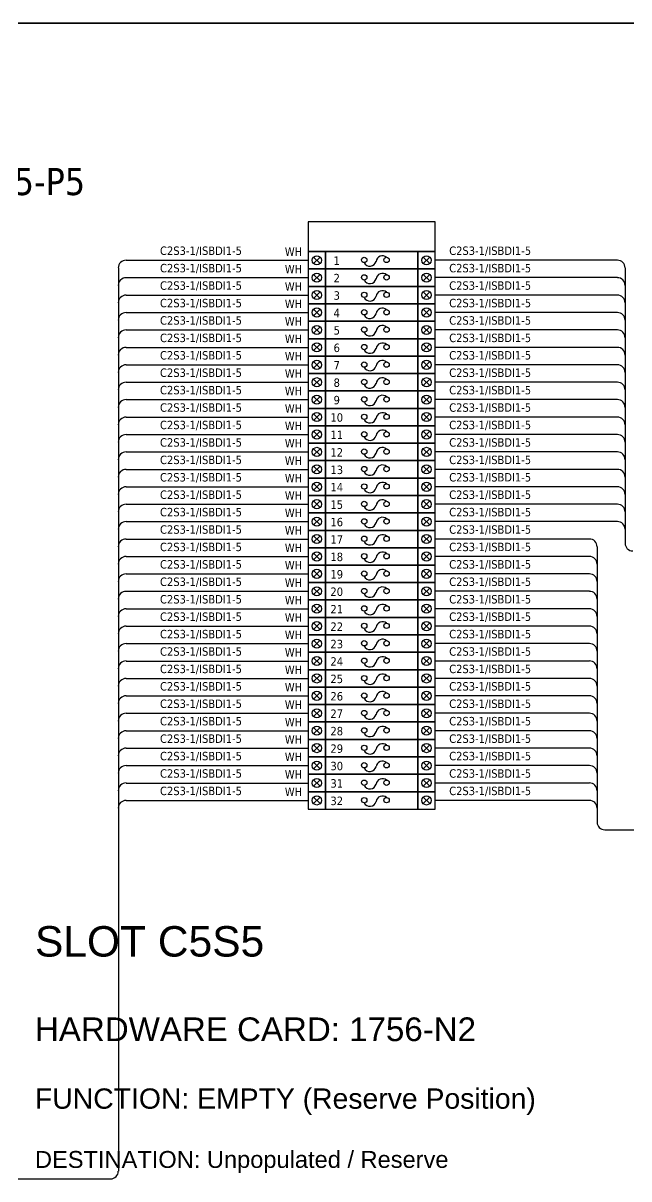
# Model space of a CAD drawing. Header units: millimetres. Extents: x 0 to 54213, y 0 to 2820.
# Drawn here: x 22252 to 22969, y 1337 to 2704 of the extents above; entities that cross this region are included whole.
import ezdxf
from ezdxf.enums import TextEntityAlignment as Align

# ---------------------------------------------------------------- set-up
doc = ezdxf.new("R2010")
doc.units = ezdxf.units.MM
doc.layers.add('HELPPOINT', color=7, linetype='Continuous')
doc.layers.add('IE-WIRE', color=7, linetype='Continuous', lineweight=25)
doc.layers.add('power', color=7, linetype='Continuous', lineweight=25)
doc.styles.get("Standard").update_dxf_attribs({"font": 'arial.ttf'})
doc.styles.add('Tahoma', font='')
doc.styles.get('Tahoma').set_extended_font_data('Tahoma')

msp = doc.modelspace()

# ---------------------------------------------------------------- linework, layer by layer
at = {"color": 1, "ltscale": 25.4}
for p, q in [((22603.7, 2427.5), (22596.1, 2419.9)), ((22596.1, 2427.5), (22603.7, 2419.9)), ((22725.8, 2427.5), (22733.5, 2419.9)), ((22733.5, 2427.5), (22725.8, 2419.9)), ((22603.7, 2406.9), (22596.1, 2399.2)), ((22596.1, 2406.9), (22603.7, 2399.2)), ((22725.8, 2406.9), (22733.5, 2399.2)), ((22733.5, 2406.9), (22725.8, 2399.2)), ((22603.7, 2386.3), (22596.1, 2378.6)), ((22596.1, 2386.3), (22603.7, 2378.6)), ((22725.8, 2386.3), (22733.5, 2378.6)), ((22733.5, 2386.3), (22725.8, 2378.6)), ((22603.7, 2365.7), (22596.1, 2358)), ((22596.1, 2365.7), (22603.7, 2358)), ((22725.8, 2365.7), (22733.5, 2358)), ((22733.5, 2365.7), (22725.8, 2358)), ((22603.7, 2345.1), (22596.1, 2337.4)), ((22596.1, 2345.1), (22603.7, 2337.4)), ((22725.8, 2345.1), (22733.5, 2337.4)), ((22733.5, 2345.1), (22725.8, 2337.4)), ((22603.7, 2324.5), (22596.1, 2316.8)), ((22596.1, 2324.5), (22603.7, 2316.8)), ((22725.8, 2324.5), (22733.5, 2316.8)), ((22733.5, 2324.5), (22725.8, 2316.8)), ((22603.7, 2303.9), (22596.1, 2296.2)), ((22596.1, 2303.9), (22603.7, 2296.2)), ((22725.8, 2303.9), (22733.5, 2296.2)), ((22733.5, 2303.9), (22725.8, 2296.2)), ((22603.7, 2283.2), (22596.1, 2275.6)), ((22596.1, 2283.2), (22603.7, 2275.6)), ((22725.8, 2283.2), (22733.5, 2275.6)), ((22733.5, 2283.2), (22725.8, 2275.6)), ((22603.7, 2262.6), (22596.1, 2255)), ((22596.1, 2262.6), (22603.7, 2255)), ((22725.8, 2262.6), (22733.5, 2255)), ((22733.5, 2262.6), (22725.8, 2255)), ((22603.7, 2242), (22596.1, 2234.3)), ((22596.1, 2242), (22603.7, 2234.3)), ((22725.8, 2242), (22733.5, 2234.3)), ((22733.5, 2242), (22725.8, 2234.3)), ((22603.7, 2221.4), (22596.1, 2213.7)), ((22596.1, 2221.4), (22603.7, 2213.7)), ((22725.8, 2221.4), (22733.5, 2213.7)), ((22733.5, 2221.4), (22725.8, 2213.7)), ((22603.7, 2200.8), (22596.1, 2193.1)), ((22596.1, 2200.8), (22603.7, 2193.1)), ((22725.8, 2200.8), (22733.5, 2193.1)), ((22733.5, 2200.8), (22725.8, 2193.1)), ((22603.7, 2180.2), (22596.1, 2172.5)), ((22596.1, 2180.2), (22603.7, 2172.5)), ((22725.8, 2180.2), (22733.5, 2172.5)), ((22733.5, 2180.2), (22725.8, 2172.5)), ((22603.7, 2159.6), (22596.1, 2151.9)), ((22596.1, 2159.6), (22603.7, 2151.9)), ((22725.8, 2159.6), (22733.5, 2151.9)), ((22733.5, 2159.6), (22725.8, 2151.9)), ((22603.7, 2139), (22596.1, 2131.3)), ((22596.1, 2139), (22603.7, 2131.3)), ((22725.8, 2139), (22733.5, 2131.3)), ((22733.5, 2139), (22725.8, 2131.3)), ((22603.7, 2118.3), (22596.1, 2110.7)), ((22596.1, 2118.3), (22603.7, 2110.7)), ((22725.8, 2118.3), (22733.5, 2110.7)), ((22733.5, 2118.3), (22725.8, 2110.7)), ((22603.7, 2097.7), (22596.1, 2090.1)), ((22596.1, 2097.7), (22603.7, 2090.1)), ((22725.8, 2097.7), (22733.5, 2090.1)), ((22733.5, 2097.7), (22725.8, 2090.1)), ((22603.7, 2077.1), (22596.1, 2069.5)), ((22596.1, 2077.1), (22603.7, 2069.5)), ((22725.8, 2077.1), (22733.5, 2069.5)), ((22733.5, 2077.1), (22725.8, 2069.5)), ((22603.7, 2056.5), (22596.1, 2048.8)), ((22596.1, 2056.5), (22603.7, 2048.8)), ((22725.8, 2056.5), (22733.5, 2048.8)), ((22733.5, 2056.5), (22725.8, 2048.8)), ((22603.7, 2035.9), (22596.1, 2028.2)), ((22596.1, 2035.9), (22603.7, 2028.2)), ((22725.8, 2035.9), (22733.5, 2028.2)), ((22733.5, 2035.9), (22725.8, 2028.2)), ((22603.7, 2015.3), (22596.1, 2007.6)), ((22596.1, 2015.3), (22603.7, 2007.6)), ((22725.8, 2015.3), (22733.5, 2007.6)), ((22733.5, 2015.3), (22725.8, 2007.6)), ((22603.7, 1994.7), (22596.1, 1987)), ((22596.1, 1994.7), (22603.7, 1987)), ((22725.8, 1994.7), (22733.5, 1987)), ((22733.5, 1994.7), (22725.8, 1987)), ((22603.7, 1974.1), (22596.1, 1966.4)), ((22596.1, 1974.1), (22603.7, 1966.4)), ((22725.8, 1974.1), (22733.5, 1966.4)), ((22733.5, 1974.1), (22725.8, 1966.4)), ((22603.7, 1953.5), (22596.1, 1945.8)), ((22596.1, 1953.5), (22603.7, 1945.8)), ((22725.8, 1953.5), (22733.5, 1945.8)), ((22733.5, 1953.5), (22725.8, 1945.8)), ((22603.7, 1932.8), (22596.1, 1925.2)), ((22596.1, 1932.8), (22603.7, 1925.2)), ((22725.8, 1932.8), (22733.5, 1925.2)), ((22733.5, 1932.8), (22725.8, 1925.2)), ((22603.7, 1912.2), (22596.1, 1904.6)), ((22596.1, 1912.2), (22603.7, 1904.6)), ((22725.8, 1912.2), (22733.5, 1904.6)), ((22733.5, 1912.2), (22725.8, 1904.6)), ((22603.7, 1891.6), (22596.1, 1883.9)), ((22596.1, 1891.6), (22603.7, 1883.9)), ((22725.8, 1891.6), (22733.5, 1883.9)), ((22733.5, 1891.6), (22725.8, 1883.9)), ((22603.7, 1871), (22596.1, 1863.3)), ((22596.1, 1871), (22603.7, 1863.3)), ((22725.8, 1871), (22733.5, 1863.3)), ((22733.5, 1871), (22725.8, 1863.3)), ((22603.7, 1850.4), (22596.1, 1842.7)), ((22596.1, 1850.4), (22603.7, 1842.7)), ((22725.8, 1850.4), (22733.5, 1842.7)), ((22733.5, 1850.4), (22725.8, 1842.7)), ((22603.7, 1829.8), (22596.1, 1822.1)), ((22596.1, 1829.8), (22603.7, 1822.1)), ((22725.8, 1829.8), (22733.5, 1822.1)), ((22733.5, 1829.8), (22725.8, 1822.1)), ((22603.7, 1809.2), (22596.1, 1801.5)), ((22596.1, 1809.2), (22603.7, 1801.5)), ((22725.8, 1809.2), (22733.5, 1801.5)), ((22733.5, 1809.2), (22725.8, 1801.5)), ((22603.7, 1788.6), (22596.1, 1780.9)), ((22596.1, 1788.6), (22603.7, 1780.9)), ((22725.8, 1788.6), (22733.5, 1780.9)), ((22733.5, 1788.6), (22725.8, 1780.9))]:
    msp.add_line(p, q, dxfattribs=at)
at = {"color": 4, "ltscale": 25.4}
msp.add_lwpolyline([(22589.6, 2434), (22739.9, 2434), (22739.9, 2469.2), (22589.6, 2469.2)], close=True, dxfattribs=at)
at = {"color": 1, "ltscale": 25.4}
for points in [[(22589.6, 2413.4), (22610.2, 2413.4), (22610.2, 2434), (22589.6, 2434)], [(22610.2, 2413.4), (22719.3, 2413.4), (22719.3, 2434), (22610.2, 2434)], [(22719.3, 2413.4), (22739.9, 2413.4), (22739.9, 2434), (22719.3, 2434)], [(22589.6, 2392.8), (22610.2, 2392.8), (22610.2, 2413.4), (22589.6, 2413.4)], [(22610.2, 2392.8), (22719.3, 2392.8), (22719.3, 2413.4), (22610.2, 2413.4)], [(22719.3, 2392.8), (22739.9, 2392.8), (22739.9, 2413.4), (22719.3, 2413.4)], [(22589.6, 2372.2), (22610.2, 2372.2), (22610.2, 2392.8), (22589.6, 2392.8)], [(22610.2, 2372.2), (22719.3, 2372.2), (22719.3, 2392.8), (22610.2, 2392.8)], [(22719.3, 2372.2), (22739.9, 2372.2), (22739.9, 2392.8), (22719.3, 2392.8)], [(22589.6, 2351.5), (22610.2, 2351.5), (22610.2, 2372.2), (22589.6, 2372.2)], [(22610.2, 2351.5), (22719.3, 2351.5), (22719.3, 2372.2), (22610.2, 2372.2)], [(22719.3, 2351.5), (22739.9, 2351.5), (22739.9, 2372.2), (22719.3, 2372.2)], [(22589.6, 2330.9), (22610.2, 2330.9), (22610.2, 2351.5), (22589.6, 2351.5)], [(22610.2, 2330.9), (22719.3, 2330.9), (22719.3, 2351.5), (22610.2, 2351.5)], [(22719.3, 2330.9), (22739.9, 2330.9), (22739.9, 2351.5), (22719.3, 2351.5)], [(22589.6, 2310.3), (22610.2, 2310.3), (22610.2, 2330.9), (22589.6, 2330.9)], [(22610.2, 2310.3), (22719.3, 2310.3), (22719.3, 2330.9), (22610.2, 2330.9)], [(22719.3, 2310.3), (22739.9, 2310.3), (22739.9, 2330.9), (22719.3, 2330.9)], [(22589.6, 2289.7), (22610.2, 2289.7), (22610.2, 2310.3), (22589.6, 2310.3)], [(22610.2, 2289.7), (22719.3, 2289.7), (22719.3, 2310.3), (22610.2, 2310.3)], [(22719.3, 2289.7), (22739.9, 2289.7), (22739.9, 2310.3), (22719.3, 2310.3)], [(22589.6, 2269.1), (22610.2, 2269.1), (22610.2, 2289.7), (22589.6, 2289.7)], [(22610.2, 2269.1), (22719.3, 2269.1), (22719.3, 2289.7), (22610.2, 2289.7)], [(22719.3, 2269.1), (22739.9, 2269.1), (22739.9, 2289.7), (22719.3, 2289.7)], [(22589.6, 2248.5), (22610.2, 2248.5), (22610.2, 2269.1), (22589.6, 2269.1)], [(22610.2, 2248.5), (22719.3, 2248.5), (22719.3, 2269.1), (22610.2, 2269.1)], [(22719.3, 2248.5), (22739.9, 2248.5), (22739.9, 2269.1), (22719.3, 2269.1)], [(22589.6, 2227.9), (22610.2, 2227.9), (22610.2, 2248.5), (22589.6, 2248.5)], [(22610.2, 2227.9), (22719.3, 2227.9), (22719.3, 2248.5), (22610.2, 2248.5)], [(22719.3, 2227.9), (22739.9, 2227.9), (22739.9, 2248.5), (22719.3, 2248.5)], [(22589.6, 2207.3), (22610.2, 2207.3), (22610.2, 2227.9), (22589.6, 2227.9)], [(22610.2, 2207.3), (22719.3, 2207.3), (22719.3, 2227.9), (22610.2, 2227.9)], [(22719.3, 2207.3), (22739.9, 2207.3), (22739.9, 2227.9), (22719.3, 2227.9)], [(22589.6, 2186.7), (22610.2, 2186.7), (22610.2, 2207.3), (22589.6, 2207.3)], [(22610.2, 2186.7), (22719.3, 2186.7), (22719.3, 2207.3), (22610.2, 2207.3)], [(22719.3, 2186.7), (22739.9, 2186.7), (22739.9, 2207.3), (22719.3, 2207.3)], [(22589.6, 2166), (22610.2, 2166), (22610.2, 2186.7), (22589.6, 2186.7)], [(22610.2, 2166), (22719.3, 2166), (22719.3, 2186.7), (22610.2, 2186.7)], [(22719.3, 2166), (22739.9, 2166), (22739.9, 2186.7), (22719.3, 2186.7)], [(22589.6, 2145.4), (22610.2, 2145.4), (22610.2, 2166), (22589.6, 2166)], [(22610.2, 2145.4), (22719.3, 2145.4), (22719.3, 2166), (22610.2, 2166)], [(22719.3, 2145.4), (22739.9, 2145.4), (22739.9, 2166), (22719.3, 2166)], [(22589.6, 2124.8), (22610.2, 2124.8), (22610.2, 2145.4), (22589.6, 2145.4)], [(22610.2, 2124.8), (22719.3, 2124.8), (22719.3, 2145.4), (22610.2, 2145.4)], [(22719.3, 2124.8), (22739.9, 2124.8), (22739.9, 2145.4), (22719.3, 2145.4)], [(22589.6, 2104.2), (22610.2, 2104.2), (22610.2, 2124.8), (22589.6, 2124.8)], [(22610.2, 2104.2), (22719.3, 2104.2), (22719.3, 2124.8), (22610.2, 2124.8)], [(22719.3, 2104.2), (22739.9, 2104.2), (22739.9, 2124.8), (22719.3, 2124.8)], [(22589.6, 2083.6), (22610.2, 2083.6), (22610.2, 2104.2), (22589.6, 2104.2)], [(22610.2, 2083.6), (22719.3, 2083.6), (22719.3, 2104.2), (22610.2, 2104.2)], [(22719.3, 2083.6), (22739.9, 2083.6), (22739.9, 2104.2), (22719.3, 2104.2)], [(22589.6, 2063), (22610.2, 2063), (22610.2, 2083.6), (22589.6, 2083.6)], [(22610.2, 2063), (22719.3, 2063), (22719.3, 2083.6), (22610.2, 2083.6)], [(22719.3, 2063), (22739.9, 2063), (22739.9, 2083.6), (22719.3, 2083.6)], [(22589.6, 2042.4), (22610.2, 2042.4), (22610.2, 2063), (22589.6, 2063)], [(22610.2, 2042.4), (22719.3, 2042.4), (22719.3, 2063), (22610.2, 2063)], [(22719.3, 2042.4), (22739.9, 2042.4), (22739.9, 2063), (22719.3, 2063)], [(22589.6, 2021.8), (22610.2, 2021.8), (22610.2, 2042.4), (22589.6, 2042.4)], [(22610.2, 2021.8), (22719.3, 2021.8), (22719.3, 2042.4), (22610.2, 2042.4)], [(22719.3, 2021.8), (22739.9, 2021.8), (22739.9, 2042.4), (22719.3, 2042.4)], [(22589.6, 2001.1), (22610.2, 2001.1), (22610.2, 2021.8), (22589.6, 2021.8)], [(22610.2, 2001.1), (22719.3, 2001.1), (22719.3, 2021.8), (22610.2, 2021.8)], [(22719.3, 2001.1), (22739.9, 2001.1), (22739.9, 2021.8), (22719.3, 2021.8)], [(22589.6, 1980.5), (22610.2, 1980.5), (22610.2, 2001.1), (22589.6, 2001.1)], [(22610.2, 1980.5), (22719.3, 1980.5), (22719.3, 2001.1), (22610.2, 2001.1)], [(22719.3, 1980.5), (22739.9, 1980.5), (22739.9, 2001.1), (22719.3, 2001.1)], [(22589.6, 1959.9), (22610.2, 1959.9), (22610.2, 1980.5), (22589.6, 1980.5)], [(22610.2, 1959.9), (22719.3, 1959.9), (22719.3, 1980.5), (22610.2, 1980.5)], [(22719.3, 1959.9), (22739.9, 1959.9), (22739.9, 1980.5), (22719.3, 1980.5)], [(22589.6, 1939.3), (22610.2, 1939.3), (22610.2, 1959.9), (22589.6, 1959.9)], [(22610.2, 1939.3), (22719.3, 1939.3), (22719.3, 1959.9), (22610.2, 1959.9)], [(22719.3, 1939.3), (22739.9, 1939.3), (22739.9, 1959.9), (22719.3, 1959.9)], [(22589.6, 1918.7), (22610.2, 1918.7), (22610.2, 1939.3), (22589.6, 1939.3)], [(22610.2, 1918.7), (22719.3, 1918.7), (22719.3, 1939.3), (22610.2, 1939.3)], [(22719.3, 1918.7), (22739.9, 1918.7), (22739.9, 1939.3), (22719.3, 1939.3)], [(22589.6, 1898.1), (22610.2, 1898.1), (22610.2, 1918.7), (22589.6, 1918.7)], [(22610.2, 1898.1), (22719.3, 1898.1), (22719.3, 1918.7), (22610.2, 1918.7)], [(22719.3, 1898.1), (22739.9, 1898.1), (22739.9, 1918.7), (22719.3, 1918.7)], [(22589.6, 1877.5), (22610.2, 1877.5), (22610.2, 1898.1), (22589.6, 1898.1)], [(22610.2, 1877.5), (22719.3, 1877.5), (22719.3, 1898.1), (22610.2, 1898.1)], [(22719.3, 1877.5), (22739.9, 1877.5), (22739.9, 1898.1), (22719.3, 1898.1)], [(22589.6, 1856.9), (22610.2, 1856.9), (22610.2, 1877.5), (22589.6, 1877.5)], [(22610.2, 1856.9), (22719.3, 1856.9), (22719.3, 1877.5), (22610.2, 1877.5)], [(22719.3, 1856.9), (22739.9, 1856.9), (22739.9, 1877.5), (22719.3, 1877.5)], [(22589.6, 1836.3), (22610.2, 1836.3), (22610.2, 1856.9), (22589.6, 1856.9)], [(22610.2, 1836.3), (22719.3, 1836.3), (22719.3, 1856.9), (22610.2, 1856.9)], [(22719.3, 1836.3), (22739.9, 1836.3), (22739.9, 1856.9), (22719.3, 1856.9)], [(22589.6, 1815.6), (22610.2, 1815.6), (22610.2, 1836.3), (22589.6, 1836.3)], [(22610.2, 1815.6), (22719.3, 1815.6), (22719.3, 1836.3), (22610.2, 1836.3)], [(22719.3, 1815.6), (22739.9, 1815.6), (22739.9, 1836.3), (22719.3, 1836.3)], [(22589.6, 1795), (22610.2, 1795), (22610.2, 1815.6), (22589.6, 1815.6)], [(22610.2, 1795), (22719.3, 1795), (22719.3, 1815.6), (22610.2, 1815.6)], [(22719.3, 1795), (22739.9, 1795), (22739.9, 1815.6), (22719.3, 1815.6)], [(22589.6, 1774.4), (22610.2, 1774.4), (22610.2, 1795), (22589.6, 1795)], [(22610.2, 1774.4), (22719.3, 1774.4), (22719.3, 1795), (22610.2, 1795)], [(22719.3, 1774.4), (22739.9, 1774.4), (22739.9, 1795), (22719.3, 1795)]]:
    msp.add_lwpolyline(points, close=True, dxfattribs=at)
for centre in [(22599.9, 2423.7), (22729.6, 2423.7), (22599.9, 2403.1), (22729.6, 2403.1), (22599.9, 2382.5), (22729.6, 2382.5), (22599.9, 2361.9), (22729.6, 2361.9), (22599.9, 2341.2), (22729.6, 2341.2), (22599.9, 2320.6), (22729.6, 2320.6), (22599.9, 2300), (22729.6, 2300), (22599.9, 2279.4), (22729.6, 2279.4), (22599.9, 2258.8), (22729.6, 2258.8), (22599.9, 2238.2), (22729.6, 2238.2), (22599.9, 2217.6), (22729.6, 2217.6), (22599.9, 2197), (22729.6, 2197), (22599.9, 2176.3), (22729.6, 2176.3), (22599.9, 2155.7), (22729.6, 2155.7), (22599.9, 2135.1), (22729.6, 2135.1), (22599.9, 2114.5), (22729.6, 2114.5), (22599.9, 2093.9), (22729.6, 2093.9), (22599.9, 2073.3), (22729.6, 2073.3), (22599.9, 2052.7), (22729.6, 2052.7), (22599.9, 2032.1), (22729.6, 2032.1), (22599.9, 2011.5), (22729.6, 2011.5), (22599.9, 1990.8), (22729.6, 1990.8), (22599.9, 1970.2), (22729.6, 1970.2), (22599.9, 1949.6), (22729.6, 1949.6), (22599.9, 1929), (22729.6, 1929), (22599.9, 1908.4), (22729.6, 1908.4), (22599.9, 1887.8), (22729.6, 1887.8), (22599.9, 1867.2), (22729.6, 1867.2), (22599.9, 1846.6), (22729.6, 1846.6), (22599.9, 1825.9), (22729.6, 1825.9), (22599.9, 1805.3), (22729.6, 1805.3), (22599.9, 1784.7), (22729.6, 1784.7)]:
    msp.add_circle(centre, 5.42, dxfattribs=at)
at = {"layer": 'HELPPOINT', "color": 4, "lineweight": 35}
msp.add_line((20966.5, 2704.2), (24859.8, 2704.2), dxfattribs=at)
msp.add_line((20966.5, 2704.2), (24859.8, 2704.2), dxfattribs=at)
at = {"layer": 'IE-WIRE', "color": 4, "ltscale": 25.4}
for p, q in [((22374.2, 2423.7), (22589.6, 2423.7)), ((22955.3, 2423.7), (22739.9, 2423.7)), ((22365.1, 2414.6), (22365.1, 1346.2)), ((22964.4, 2414.6), (22964.4, 2088.8)), ((22374.2, 2403.1), (22589.6, 2403.1)), ((22955.3, 2403.1), (22739.9, 2403.1)), ((22374.2, 2382.5), (22589.6, 2382.5)), ((22955.3, 2382.5), (22739.9, 2382.5)), ((22374.2, 2361.9), (22589.6, 2361.9)), ((22955.3, 2361.9), (22739.9, 2361.9)), ((22374.2, 2341.2), (22589.6, 2341.2)), ((22955.3, 2341.2), (22739.9, 2341.2)), ((22374.2, 2320.6), (22589.6, 2320.6)), ((22955.3, 2320.6), (22739.9, 2320.6)), ((22374.2, 2300), (22589.6, 2300)), ((22955.3, 2300), (22739.9, 2300)), ((22374.2, 2279.4), (22589.6, 2279.4)), ((22955.3, 2279.4), (22739.9, 2279.4)), ((22374.2, 2258.8), (22589.6, 2258.8)), ((22955.3, 2258.8), (22739.9, 2258.8)), ((22374.2, 2238.2), (22589.6, 2238.2)), ((22955.3, 2238.2), (22739.9, 2238.2)), ((22374.2, 2217.6), (22589.6, 2217.6)), ((22955.3, 2217.6), (22739.9, 2217.6)), ((22374.2, 2197), (22589.6, 2197)), ((22955.3, 2197), (22739.9, 2197)), ((22374.2, 2176.3), (22589.6, 2176.3)), ((22955.3, 2176.3), (22739.9, 2176.3)), ((22374.2, 2155.7), (22589.6, 2155.7)), ((22955.3, 2155.7), (22739.9, 2155.7)), ((22374.2, 2135.1), (22589.6, 2135.1)), ((22955.3, 2135.1), (22739.9, 2135.1)), ((22374.2, 2114.5), (22589.6, 2114.5)), ((22955.3, 2114.5), (22739.9, 2114.5)), ((22374.2, 2093.9), (22589.6, 2093.9)), ((22922.2, 2093.9), (22739.9, 2093.9)), ((22931.3, 2084.8), (22931.3, 1759)), ((22374.2, 2073.3), (22589.6, 2073.3)), ((22922.2, 2073.3), (22739.9, 2073.3)), ((22374.2, 2052.7), (22589.6, 2052.7)), ((22922.2, 2052.7), (22739.9, 2052.7)), ((22374.2, 2032.1), (22589.6, 2032.1)), ((22922.2, 2032.1), (22739.9, 2032.1)), ((22374.2, 2011.5), (22589.6, 2011.5)), ((22922.2, 2011.5), (22739.9, 2011.5)), ((22374.2, 1990.8), (22589.6, 1990.8)), ((22922.2, 1990.8), (22739.9, 1990.8)), ((22374.2, 1970.2), (22589.6, 1970.2)), ((22922.2, 1970.2), (22739.9, 1970.2)), ((22374.2, 1949.6), (22589.6, 1949.6)), ((22922.2, 1949.6), (22739.9, 1949.6)), ((22374.2, 1929), (22589.6, 1929)), ((22922.2, 1929), (22739.9, 1929)), ((22374.2, 1908.4), (22589.6, 1908.4)), ((22922.2, 1908.4), (22739.9, 1908.4)), ((22374.2, 1887.8), (22589.6, 1887.8)), ((22922.2, 1887.8), (22739.9, 1887.8)), ((22374.2, 1867.2), (22589.6, 1867.2)), ((22922.2, 1867.2), (22739.9, 1867.2)), ((22374.2, 1846.6), (22589.6, 1846.6)), ((22922.2, 1846.6), (22739.9, 1846.6)), ((22374.2, 1825.9), (22589.6, 1825.9)), ((22922.2, 1825.9), (22739.9, 1825.9)), ((22374.2, 1805.3), (22589.6, 1805.3)), ((22922.2, 1805.3), (22739.9, 1805.3)), ((22374.2, 1784.7), (22589.6, 1784.7)), ((22922.2, 1784.7), (22739.9, 1784.7))]:
    msp.add_line(p, q, dxfattribs=at)
at = {"layer": 'IE-WIRE', "color": 4}
for p, q in [((22940.3, 1750.1), (23206.1, 1750.1)), ((21314.6, 1337), (22355.9, 1337))]:
    msp.add_line(p, q, dxfattribs=at)
at = {"layer": 'IE-WIRE', "color": 4, "ltscale": 25.4}
for centre, start, end in [((22374.2, 2414.6), 90, 180), ((22955.3, 2414.6), 0, 90), ((22374.2, 2393.9), 90, 180), ((22955.3, 2393.9), 0, 90), ((22374.2, 2373.3), 90, 180), ((22955.3, 2373.3), 0, 90), ((22374.2, 2352.7), 90, 180), ((22955.3, 2352.7), 0, 90), ((22374.2, 2332.1), 90, 180), ((22955.3, 2332.1), 0, 90), ((22374.2, 2311.5), 90, 180), ((22955.3, 2311.5), 0, 90), ((22374.2, 2290.9), 90, 180), ((22955.3, 2290.9), 0, 90), ((22374.2, 2270.3), 90, 180), ((22955.3, 2270.3), 0, 90), ((22374.2, 2249.7), 90, 180), ((22955.3, 2249.7), 0, 90), ((22374.2, 2229), 90, 180), ((22955.3, 2229), 0, 90), ((22374.2, 2208.4), 90, 180), ((22955.3, 2208.4), 0, 90), ((22374.2, 2187.8), 90, 180), ((22955.3, 2187.8), 0, 90), ((22374.2, 2167.2), 90, 180), ((22955.3, 2167.2), 0, 90), ((22374.2, 2146.6), 90, 180), ((22955.3, 2146.6), 0, 90), ((22374.2, 2126), 90, 180), ((22955.3, 2126), 0, 90), ((22374.2, 2105.4), 90, 180), ((22955.3, 2105.4), 0, 90), ((22374.2, 2084.8), 90, 180), ((22922.2, 2084.8), 0, 90), ((22374.2, 2064.2), 90, 180), ((22922.2, 2064.2), 0, 90), ((22374.2, 2043.5), 90, 180), ((22922.2, 2043.5), 0, 90), ((22374.2, 2022.9), 90, 180), ((22922.2, 2022.9), 0, 90), ((22374.2, 2002.3), 90, 180), ((22922.2, 2002.3), 0, 90), ((22374.2, 1981.7), 90, 180), ((22922.2, 1981.7), 0, 90), ((22374.2, 1961.1), 90, 180), ((22922.2, 1961.1), 0, 90), ((22374.2, 1940.5), 90, 180), ((22922.2, 1940.5), 0, 90), ((22374.2, 1919.9), 90, 180), ((22922.2, 1919.9), 0, 90), ((22374.2, 1899.3), 90, 180), ((22922.2, 1899.3), 0, 90), ((22374.2, 1878.6), 90, 180), ((22922.2, 1878.6), 0, 90), ((22374.2, 1858), 90, 180), ((22922.2, 1858), 0, 90), ((22374.2, 1837.4), 90, 180), ((22922.2, 1837.4), 0, 90), ((22374.2, 1816.8), 90, 180), ((22922.2, 1816.8), 0, 90), ((22374.2, 1796.2), 90, 180), ((22922.2, 1796.2), 0, 90), ((22374.2, 1775.6), 90, 180), ((22922.2, 1775.6), 0, 90)]:
    msp.add_arc(centre, 9.14, start, end, dxfattribs=at)
at = {"layer": 'IE-WIRE', "color": 4}
for centre, radius, start, end in [((22973.4, 2088.8), 8.96, 180, 270), ((22940.3, 1759), 8.96, 180, 270), ((22355.9, 1346.2), 9.14, 270, 0)]:
    msp.add_arc(centre, radius, start, end, dxfattribs=at)
at = {"layer": 'power', "color": 1, "ltscale": 25.4}
for centre in [(22655.9, 2424), (22682.3, 2424), (22655.9, 2403.4), (22682.3, 2403.4), (22655.9, 2382.8), (22682.3, 2382.8), (22655.9, 2362.2), (22682.3, 2362.2), (22655.9, 2341.6), (22682.3, 2341.6), (22655.9, 2321), (22682.3, 2321), (22655.9, 2300.3), (22682.3, 2300.3), (22655.9, 2279.7), (22682.3, 2279.7), (22655.9, 2259.1), (22682.3, 2259.1), (22655.9, 2238.5), (22682.3, 2238.5), (22655.9, 2217.9), (22682.3, 2217.9), (22655.9, 2197.3), (22682.3, 2197.3), (22655.9, 2176.7), (22682.3, 2176.7), (22655.9, 2156.1), (22682.3, 2156.1), (22655.9, 2135.4), (22682.3, 2135.4), (22655.9, 2114.8), (22682.3, 2114.8), (22655.9, 2094.2), (22682.3, 2094.2), (22655.9, 2073.6), (22682.3, 2073.6), (22655.9, 2053), (22682.3, 2053), (22655.9, 2032.4), (22682.3, 2032.4), (22655.9, 2011.8), (22682.3, 2011.8), (22655.9, 1991.2), (22682.3, 1991.2), (22655.9, 1970.6), (22682.3, 1970.6), (22655.9, 1949.9), (22682.3, 1949.9), (22655.9, 1929.3), (22682.3, 1929.3), (22655.9, 1908.7), (22682.3, 1908.7), (22655.9, 1888.1), (22682.3, 1888.1), (22655.9, 1867.5), (22682.3, 1867.5), (22655.9, 1846.9), (22682.3, 1846.9), (22655.9, 1826.3), (22682.3, 1826.3), (22655.9, 1805.7), (22682.3, 1805.7), (22655.9, 1785), (22682.3, 1785)]:
    msp.add_circle(centre, 3.16, dxfattribs=at)
for centre, radius, start, end in [((22662.6, 2424.2), 7.52, 206.1634, 346.0383), ((22677.5, 2421.2), 7.66, 51.1309, 171.3254), ((22677.5, 2400.6), 7.66, 51.1309, 171.3254), ((22662.6, 2403.6), 7.52, 206.1634, 346.0383), ((22662.6, 2382.9), 7.52, 206.1634, 346.0383), ((22677.5, 2380), 7.66, 51.1309, 171.3254), ((22677.5, 2359.4), 7.66, 51.1309, 171.3254), ((22662.6, 2362.3), 7.52, 206.1634, 346.0383), ((22662.6, 2341.7), 7.52, 206.1634, 346.0383), ((22677.5, 2338.8), 7.66, 51.1309, 171.3254), ((22677.5, 2318.1), 7.66, 51.1309, 171.3254), ((22662.6, 2321.1), 7.52, 206.1634, 346.0383), ((22662.6, 2300.5), 7.52, 206.1634, 346.0383), ((22677.5, 2297.5), 7.66, 51.1309, 171.3254), ((22677.5, 2276.9), 7.66, 51.1309, 171.3254), ((22662.6, 2279.9), 7.52, 206.1634, 346.0383), ((22662.6, 2259.3), 7.52, 206.1634, 346.0383), ((22677.5, 2256.3), 7.66, 51.1309, 171.3254), ((22677.5, 2235.7), 7.66, 51.1309, 171.3254), ((22662.6, 2238.7), 7.52, 206.1634, 346.0383), ((22662.6, 2218.1), 7.52, 206.1634, 346.0383), ((22677.5, 2215.1), 7.66, 51.1309, 171.3254), ((22677.5, 2194.5), 7.66, 51.1309, 171.3254), ((22662.6, 2197.4), 7.52, 206.1634, 346.0383), ((22662.6, 2176.8), 7.52, 206.1634, 346.0383), ((22677.5, 2173.9), 7.66, 51.1309, 171.3254), ((22677.5, 2153.2), 7.66, 51.1309, 171.3254), ((22662.6, 2156.2), 7.52, 206.1634, 346.0383), ((22662.6, 2135.6), 7.52, 206.1634, 346.0383), ((22677.5, 2132.6), 7.66, 51.1309, 171.3254), ((22677.5, 2112), 7.66, 51.1309, 171.3254), ((22662.6, 2115), 7.52, 206.1634, 346.0383), ((22662.6, 2094.4), 7.52, 206.1634, 346.0383), ((22677.5, 2091.4), 7.66, 51.1309, 171.3254), ((22677.5, 2070.8), 7.66, 51.1309, 171.3254), ((22662.6, 2073.8), 7.52, 206.1634, 346.0383), ((22662.6, 2053.2), 7.52, 206.1634, 346.0383), ((22677.5, 2050.2), 7.66, 51.1309, 171.3254), ((22677.5, 2029.6), 7.66, 51.1309, 171.3254), ((22662.6, 2032.5), 7.52, 206.1634, 346.0383), ((22662.6, 2011.9), 7.52, 206.1634, 346.0383), ((22677.5, 2009), 7.66, 51.1309, 171.3254), ((22662.6, 1991.3), 7.52, 206.1634, 346.0383), ((22677.5, 1988.4), 7.66, 51.1309, 171.3254), ((22662.6, 1970.7), 7.52, 206.1634, 346.0383), ((22677.5, 1967.7), 7.66, 51.1309, 171.3254), ((22662.6, 1950.1), 7.52, 206.1634, 346.0383), ((22677.5, 1947.1), 7.66, 51.1309, 171.3254), ((22677.5, 1926.5), 7.66, 51.1309, 171.3254), ((22662.6, 1929.5), 7.52, 206.1634, 346.0383), ((22662.6, 1908.9), 7.52, 206.1634, 346.0383), ((22677.5, 1905.9), 7.66, 51.1309, 171.3254), ((22677.5, 1885.3), 7.66, 51.1309, 171.3254), ((22662.6, 1888.3), 7.52, 206.1634, 346.0383), ((22662.6, 1867.7), 7.52, 206.1634, 346.0383), ((22677.5, 1864.7), 7.66, 51.1309, 171.3254), ((22677.5, 1844.1), 7.66, 51.1309, 171.3254), ((22662.6, 1847), 7.52, 206.1634, 346.0383), ((22662.6, 1826.4), 7.52, 206.1634, 346.0383), ((22677.5, 1823.5), 7.66, 51.1309, 171.3254), ((22677.5, 1802.8), 7.66, 51.1309, 171.3254), ((22662.6, 1805.8), 7.52, 206.1634, 346.0383), ((22662.6, 1785.2), 7.52, 206.1634, 346.0383), ((22677.5, 1782.2), 7.66, 51.1309, 171.3254)]:
    msp.add_arc(centre, radius, start, end, dxfattribs=at)

# ---------------------------------------------------------------- texts
at = {"color": 2, "style": 'Tahoma'}
msp.add_text('=CA5+MCP-M5-P5', height=32, dxfattribs=at).set_placement((22149.9, 2516.8), align=Align.MIDDLE_CENTER)
at = {"color": 4, "style": 'Tahoma'}
for s, height, p in [('C2S3-1/ISBDI1-5', 9.949, (22414.4, 2430)), ('WH', 9.95, (22562, 2428.9)), ('C2S3-1/ISBDI1-5', 9.949, (22756.4, 2430)), ('C2S3-1/ISBDI1-5', 9.949, (22414.4, 2409.4)), ('WH', 9.95, (22562, 2408.3)), ('C2S3-1/ISBDI1-5', 9.949, (22756.4, 2409.4)), ('C2S3-1/ISBDI1-5', 9.949, (22414.4, 2388.8)), ('WH', 9.95, (22562, 2387.7)), ('C2S3-1/ISBDI1-5', 9.949, (22756.4, 2388.8)), ('C2S3-1/ISBDI1-5', 9.949, (22414.4, 2368.1)), ('WH', 9.95, (22562, 2367.1)), ('C2S3-1/ISBDI1-5', 9.949, (22756.4, 2368.1)), ('C2S3-1/ISBDI1-5', 9.949, (22414.4, 2347.5)), ('WH', 9.95, (22562, 2346.5)), ('C2S3-1/ISBDI1-5', 9.949, (22756.4, 2347.5)), ('C2S3-1/ISBDI1-5', 9.949, (22414.4, 2326.9)), ('WH', 9.95, (22562, 2325.9)), ('C2S3-1/ISBDI1-5', 9.949, (22756.4, 2326.9)), ('C2S3-1/ISBDI1-5', 9.949, (22414.4, 2306.3)), ('WH', 9.95, (22562, 2305.3)), ('C2S3-1/ISBDI1-5', 9.949, (22756.4, 2306.3)), ('C2S3-1/ISBDI1-5', 9.949, (22414.4, 2285.7)), ('WH', 9.95, (22562, 2284.7)), ('C2S3-1/ISBDI1-5', 9.949, (22756.4, 2285.7)), ('C2S3-1/ISBDI1-5', 9.949, (22414.4, 2265.1)), ('WH', 9.95, (22562, 2264.1)), ('C2S3-1/ISBDI1-5', 9.949, (22756.4, 2265.1)), ('C2S3-1/ISBDI1-5', 9.949, (22414.4, 2244.5)), ('WH', 9.95, (22562, 2243.4)), ('C2S3-1/ISBDI1-5', 9.949, (22756.4, 2244.5)), ('C2S3-1/ISBDI1-5', 9.949, (22414.4, 2223.9)), ('WH', 9.95, (22562, 2222.8)), ('C2S3-1/ISBDI1-5', 9.949, (22756.4, 2223.9)), ('C2S3-1/ISBDI1-5', 9.949, (22414.4, 2203.2)), ('WH', 9.95, (22562, 2202.2)), ('C2S3-1/ISBDI1-5', 9.949, (22756.4, 2203.2)), ('C2S3-1/ISBDI1-5', 9.949, (22414.4, 2182.6)), ('WH', 9.95, (22562, 2181.6)), ('C2S3-1/ISBDI1-5', 9.949, (22756.4, 2182.6)), ('C2S3-1/ISBDI1-5', 9.949, (22414.4, 2162)), ('WH', 9.95, (22562, 2161)), ('C2S3-1/ISBDI1-5', 9.949, (22756.4, 2162)), ('C2S3-1/ISBDI1-5', 9.949, (22414.4, 2141.4)), ('WH', 9.95, (22562, 2140.4)), ('C2S3-1/ISBDI1-5', 9.949, (22756.4, 2141.4)), ('C2S3-1/ISBDI1-5', 9.949, (22414.4, 2120.8)), ('WH', 9.95, (22562, 2119.8)), ('C2S3-1/ISBDI1-5', 9.949, (22756.4, 2120.8)), ('C2S3-1/ISBDI1-5', 9.949, (22414.4, 2100.2)), ('WH', 9.95, (22562, 2099.2)), ('C2S3-1/ISBDI1-5', 9.949, (22756.4, 2100.2)), ('C2S3-1/ISBDI1-5', 9.949, (22414.4, 2079.6)), ('WH', 9.95, (22562, 2078.5)), ('C2S3-1/ISBDI1-5', 9.949, (22756.4, 2079.6)), ('C2S3-1/ISBDI1-5', 9.949, (22414.4, 2059)), ('WH', 9.95, (22562, 2057.9)), ('C2S3-1/ISBDI1-5', 9.949, (22756.4, 2059)), ('C2S3-1/ISBDI1-5', 9.949, (22414.4, 2038.4)), ('WH', 9.95, (22562, 2037.3)), ('C2S3-1/ISBDI1-5', 9.949, (22756.4, 2038.4)), ('C2S3-1/ISBDI1-5', 9.949, (22414.4, 2017.7)), ('WH', 9.95, (22562, 2016.7)), ('C2S3-1/ISBDI1-5', 9.949, (22756.4, 2017.7)), ('C2S3-1/ISBDI1-5', 9.949, (22414.4, 1997.1)), ('WH', 9.95, (22562, 1996.1)), ('C2S3-1/ISBDI1-5', 9.949, (22756.4, 1997.1)), ('C2S3-1/ISBDI1-5', 9.949, (22414.4, 1976.5)), ('WH', 9.95, (22562, 1975.5)), ('C2S3-1/ISBDI1-5', 9.949, (22756.4, 1976.5)), ('C2S3-1/ISBDI1-5', 9.949, (22414.4, 1955.9)), ('WH', 9.95, (22562, 1954.9)), ('C2S3-1/ISBDI1-5', 9.949, (22756.4, 1955.9)), ('C2S3-1/ISBDI1-5', 9.949, (22414.4, 1935.3)), ('WH', 9.95, (22562, 1934.3)), ('C2S3-1/ISBDI1-5', 9.949, (22756.4, 1935.3)), ('C2S3-1/ISBDI1-5', 9.949, (22414.4, 1914.7)), ('WH', 9.95, (22562, 1913.6)), ('C2S3-1/ISBDI1-5', 9.949, (22756.4, 1914.7)), ('C2S3-1/ISBDI1-5', 9.949, (22414.4, 1894.1)), ('WH', 9.95, (22562, 1893)), ('C2S3-1/ISBDI1-5', 9.949, (22756.4, 1894.1)), ('C2S3-1/ISBDI1-5', 9.949, (22414.4, 1873.5)), ('WH', 9.95, (22562, 1872.4)), ('C2S3-1/ISBDI1-5', 9.949, (22756.4, 1873.5)), ('C2S3-1/ISBDI1-5', 9.949, (22414.4, 1852.8)), ('WH', 9.95, (22562, 1851.8)), ('C2S3-1/ISBDI1-5', 9.949, (22756.4, 1852.8)), ('C2S3-1/ISBDI1-5', 9.949, (22414.4, 1832.2)), ('WH', 9.95, (22562, 1831.2)), ('C2S3-1/ISBDI1-5', 9.949, (22756.4, 1832.2)), ('C2S3-1/ISBDI1-5', 9.949, (22414.4, 1811.6)), ('WH', 9.95, (22562, 1810.6)), ('C2S3-1/ISBDI1-5', 9.949, (22756.4, 1811.6)), ('C2S3-1/ISBDI1-5', 9.949, (22414.4, 1791)), ('WH', 9.95, (22562, 1790)), ('C2S3-1/ISBDI1-5', 9.949, (22756.4, 1791))]:
    msp.add_text(s, height=height, dxfattribs=at).set_placement(p)
at = {"color": 2}
msp.add_text('SLOT C5S5', height=36, dxfattribs=at).set_placement((22266.5, 1600))
at = {"color": 3}
msp.add_text('HARDWARE CARD: 1756-N2', height=28, dxfattribs=at).set_placement((22266.5, 1500))
at = {"color": 7}
msp.add_text('FUNCTION: EMPTY (Reserve Position)', height=24, dxfattribs=at).set_placement((22266.5, 1420))
at = {"color": 8}
msp.add_text('DESTINATION: Unpopulated / Reserve', height=20, dxfattribs=at).set_placement((22266.5, 1350))
at = {"layer": 'power', "color": 7, "style": 'Tahoma'}
for s, p in [('1', (22623.4, 2423.2)), ('2', (22623.4, 2402.6)), ('3', (22623.4, 2382)), ('4', (22623.4, 2361.3)), ('5', (22623.4, 2340.7)), ('6', (22623.4, 2320.1)), ('7', (22623.4, 2299.5)), ('8', (22623.4, 2278.9)), ('9', (22623.4, 2258.3)), ('10', (22623.4, 2237.7)), ('11', (22623.4, 2217.1)), ('12', (22623.4, 2196.4)), ('13', (22623.4, 2175.8)), ('14', (22623.4, 2155.2)), ('15', (22623.4, 2134.6)), ('16', (22623.4, 2114)), ('17', (22623.4, 2093.4)), ('18', (22623.4, 2072.8)), ('19', (22623.4, 2052.2)), ('20', (22623.4, 2031.6)), ('21', (22623.4, 2010.9)), ('22', (22623.4, 1990.3)), ('23', (22623.4, 1969.7)), ('24', (22623.4, 1949.1)), ('25', (22623.4, 1928.5)), ('26', (22623.4, 1907.9)), ('27', (22623.4, 1887.3)), ('28', (22623.4, 1866.7)), ('29', (22623.4, 1846)), ('30', (22623.4, 1825.4)), ('31', (22623.4, 1804.8)), ('32', (22623.4, 1784.2))]:
    msp.add_text(s, height=9.97, dxfattribs=at).set_placement(p, align=Align.MIDDLE_CENTER)

doc.saveas('drawing.dxf')
